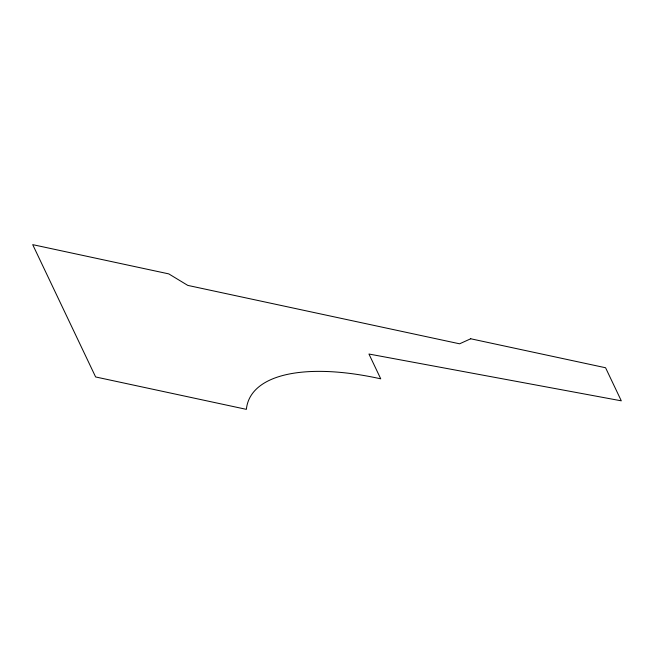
<?xml version="1.0" encoding="UTF-8"?>
<svg xmlns="http://www.w3.org/2000/svg" width="654" height="654" viewBox="0 0 654 654"><rect width="100%" height="100%" fill="white"/><g stroke="black" fill="none" stroke-linecap="round" stroke-linejoin="round"><path stroke-width="0.98" d="M470.733 338.772L459.59 343.808L187.78 285.397L168.773 273.887L32.7 244.645L95.623 376.957L246.378 409.355A188.597 76.412 22.4 0 1 380.742 378.829L368.946 354.027L621.3 400.828L605.571 367.752L470.733 338.772"/></g></svg>
